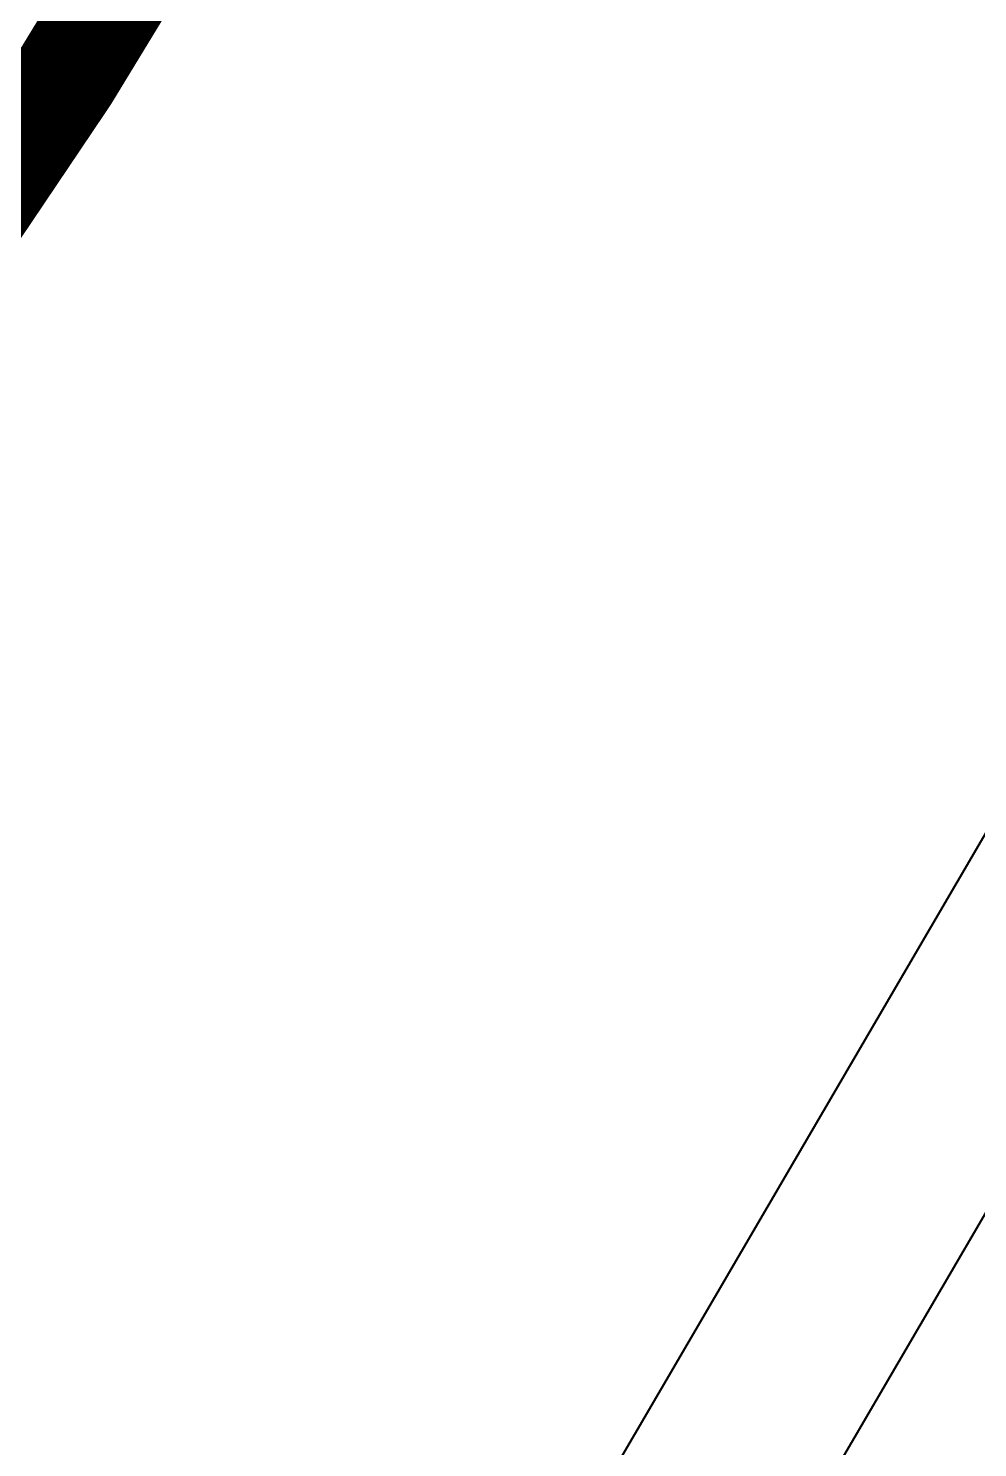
# Model space of a CAD drawing. Header units: metres. Extents: x 561401 to 594056, y 8460144 to 8508504.
# Drawn here: x 572925.64 to 572930.11, y 8476871.29 to 8476877.96 of the extents above; entities that cross this region are included whole.
import ezdxf

# ---------------------------------------------------------------- set-up
doc = ezdxf.new("R2010")
doc.units = ezdxf.units.M
doc.layers.add('1.1. DERECHO DE VIA', color=230, linetype='Continuous')
doc.layers.add('1.1. VIA EXISTENTE', color=252, linetype='Continuous')

msp = doc.modelspace()

# ---------------------------------------------------------------- linework, layer by layer
at = {"layer": '1.1. DERECHO DE VIA', "color": 230, "linetype": 'Continuous', "lineweight": 40, "ltscale": 0.2, "const_width": 0.5}
msp.add_lwpolyline([(572859.7764, 8476714.5658), (572856.6288, 8476729.9243), (572857.0548, 8476746.2901), (572857.9852, 8476761.5533), (572860.3458, 8476781.3869), (572863.752, 8476801.0929), (572871.6211, 8476819.3879), (572886.3005, 8476833.0843), (572901.1273, 8476846.5069), (572914.6776, 8476861.1831), (572925.8188, 8476877.7351), (572936.2234, 8476894.8154), (572946.5903, 8476911.9188), (572956.9573, 8476929.0222), (572966.6488, 8476946.5119), (572974.7111, 8476964.7944), (572981.823, 8476983.4847)], dxfattribs=at)
at = {"layer": '1.1. VIA EXISTENTE', "color": 253, "linetype": 'Continuous', "lineweight": 40, "ltscale": 0.2, "true_color": 0x84a4a6}
for points in [[(573021.1243, 8477042.888), (573015.7773, 8477035.2137), (573008.2681, 8477024.2424), (573000.4121, 8477010.3413), (572990.6859, 8476991.1343), (572985.7974, 8476977.6419), (572982.6385, 8476968.0857), (572974.8365, 8476953.2505), (572966.0787, 8476937.4974), (572954.2718, 8476921.5256), (572947.8185, 8476908.9967), (572935.3625, 8476881.3281), (572927.0595, 8476867.1071), (572913.8769, 8476852.0911), (572901.5181, 8476838.1632), (572892.5761, 8476830.6093), (572883.3576, 8476826.9242), (572877.2607, 8476822.6668)], [(572984.9428, 8476977.9243), (572981.8073, 8476968.4387), (572974.0448, 8476953.6787), (572965.3204, 8476937.9856), (572953.505, 8476922.0023), (572947.0076, 8476909.3877), (572934.5614, 8476881.7408), (572926.326, 8476867.6357), (572913.2022, 8476852.6866), (572900.8879, 8476838.809), (572892.1067, 8476831.3908), (572882.9273, 8476827.7215), (572876.7454, 8476823.4047)]]:
    msp.add_lwpolyline(points, dxfattribs=at)

doc.saveas('drawing.dxf')
